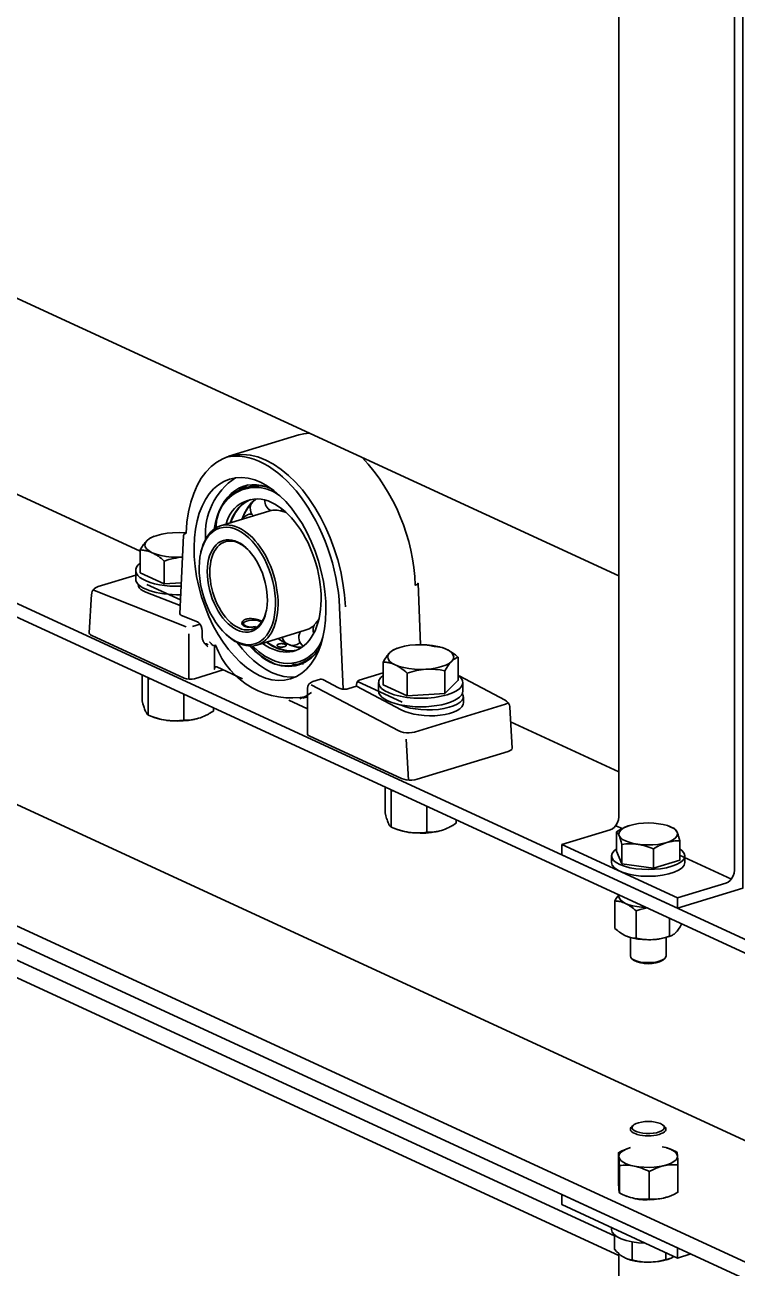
# Model space of a CAD drawing. Header units: millimetres. Extents: x -8400 to 8400, y -5940 to 5940.
# Drawn here: x 4802 to 4965.5, y 2255.6 to 2541 of the extents above; entities that cross this region are included whole.
import ezdxf

# ---------------------------------------------------------------- set-up
doc = ezdxf.new("R2010")
doc.units = ezdxf.units.MM
doc.layers.add('粗实线层', color=7, linetype='Continuous', lineweight=35)

msp = doc.modelspace()

# ---------------------------------------------------------------- linework, layer by layer
at = {"layer": '粗实线层', "linetype": 'Continuous', "lineweight": 35}
for points in [[(5429.862, 2115.853), (5429.862, 2117.75), (3411.605, 3048.757), (3411.605, 3046.86), (3411.713, 3046.127), (3412.025, 3045.541), (3412.506, 3045.166), (5429.848, 2114.581)], [(3415.693, 2976.684), (3413.26, 2975.485), (3412.732, 2975.131), (3412.27, 2974.628), (3411.911, 2974.017), (3411.683, 2973.345), (3411.605, 2972.668), (3411.605, 2970.77), (5429.862, 2039.763), (5429.862, 2041.661)], [(3412.133, 2974.427), (5430.389, 2043.419)], [(4938.35, 2726.862), (4938.35, 2359.169), (4938.283, 2358.544), (4938.088, 2357.919), (4937.777, 2357.34), (4937.371, 2356.844), (4936.899, 2356.466), (4936.392, 2356.232), (4925.298, 2352.842), (4951.854, 2340.592)], [(4964.906, 2722.164), (4964.906, 2346.919), (4964.839, 2346.293), (4964.644, 2345.669), (4964.333, 2345.09), (4963.927, 2344.594), (4963.455, 2344.216), (4962.948, 2343.981), (4951.854, 2340.592), (4951.854, 2338.252), (4966.864, 2342.838), (4966.864, 2721.26)], [(4478.241, 2626.727), (4938.353, 2414.48)], [(4451.743, 2522.69), (5424.763, 2073.843)], [(4467.611, 2475.656), (4472.831, 2477.251), (4937.333, 2262.98)], [(4938.353, 2258.506), (4467.611, 2475.656), (4467.611, 2436.657)], [(4828.476, 2420.187), (4740.903, 2460.584)], [(4864.866, 2446.858), (4848.812, 2441.953)], [(4867.248, 2447.281), (4866.039, 2447.14), (4864.866, 2446.858)], [(4853.149, 2435.379), (4851.147, 2434.262)], [(4849.101, 2426.644), (4849.688, 2428.036), (4850.397, 2429.266), (4851.219, 2430.318), (4852.144, 2431.18), (4853.161, 2431.842)], [(4849.201, 2426.674), (4849.739, 2427.938), (4850.379, 2429.066), (4851.114, 2430.048), (4851.936, 2430.873), (4852.837, 2431.532), (4853.808, 2432.02)], [(4855.196, 2432.164), (4854.167, 2431.313), (4853.252, 2430.236), (4852.467, 2428.951), (4851.822, 2427.475)], [(4858.019, 2429.369), (4846.914, 2425.976)], [(4854.039, 2431.349), (4853.161, 2430.186), (4852.419, 2428.882), (4851.879, 2427.633)], [(4861.982, 2429.043), (4860.954, 2429.395), (4859.942, 2429.568), (4858.959, 2429.559), (4858.018, 2429.369)], [(4831.714, 2423.602), (4831.217, 2423.412), (4830.821, 2423.226), (4830.626, 2423.106), (4830.43, 2422.966), (4830.233, 2422.804), (4830.034, 2422.62), (4829.985, 2422.57), (4829.935, 2422.519), (4829.91, 2422.493), (4829.886, 2422.467), (4829.861, 2422.44), (4829.836, 2422.413), (4829.737, 2422.302), (4829.638, 2422.186), (4829.442, 2421.94), (4829.247, 2421.675), (4828.86, 2421.095), (4828.477, 2420.459)], [(4838.314, 2418.8), (4836.997, 2418.765), (4835.684, 2418.815), (4834.414, 2418.951), (4833.226, 2419.167), (4832.156, 2419.457), (4831.238, 2419.813), (4830.496, 2420.223), (4829.957, 2420.675), (4829.634, 2421.156), (4829.539, 2421.65), (4829.674, 2422.143), (4830.034, 2422.62), (4830.61, 2423.066), (4831.383, 2423.467), (4832.331, 2423.812), (4833.423, 2424.091), (4834.627, 2424.293), (4835.908, 2424.414), (4837.465, 2424.447), (4839.008, 2424.36)], [(4839.006, 2424.307), (4838.555, 2424.085), (4838.385, 2423.794), (4837.601, 2405.767), (4837.695, 2405.571), (4837.981, 2405.402), (4841.601, 2403.971), (4841.94, 2403.757), (4842.249, 2403.4), (4842.496, 2402.94), (4842.655, 2402.422), (4842.71, 2401.901), (4842.71, 2400.516), (4842.713, 2400.415), (4842.718, 2400.317), (4842.728, 2400.221), (4842.742, 2400.126), (4842.758, 2400.034), (4842.778, 2399.943), (4842.79, 2399.898), (4842.802, 2399.854), (4842.815, 2399.81), (4842.829, 2399.766), (4842.891, 2399.598), (4842.963, 2399.44), (4843.043, 2399.29), (4843.132, 2399.148), (4843.18, 2399.08), (4843.229, 2399.014), (4843.279, 2398.949), (4843.331, 2398.885), (4843.438, 2398.763), (4843.549, 2398.647), (4843.663, 2398.535), (4843.779, 2398.426), (4843.838, 2398.372), (4843.897, 2398.319), (4843.927, 2398.292), (4843.957, 2398.266), (4843.971, 2398.252), (4843.986, 2398.239), (4844.001, 2398.226), (4844.016, 2398.213)], [(4833.997, 2412.691), (4828.477, 2415.237), (4828.477, 2420.459), (4828.816, 2420.44), (4829.158, 2420.405), (4829.243, 2420.394), (4829.33, 2420.382), (4829.415, 2420.369), (4829.502, 2420.355), (4829.674, 2420.323), (4829.847, 2420.286), (4830.193, 2420.199), (4830.54, 2420.092), (4830.888, 2419.963), (4831.238, 2419.813), (4831.588, 2419.64), (4831.939, 2419.446), (4831.983, 2419.42), (4832.027, 2419.393), (4832.071, 2419.367), (4832.115, 2419.34), (4832.203, 2419.286), (4832.291, 2419.23), (4832.465, 2419.115), (4832.638, 2418.996), (4832.982, 2418.747), (4833.323, 2418.482), (4833.661, 2418.204), (4833.997, 2417.913)], [(4853.211, 2420.559), (4852.167, 2421.422), (4851.094, 2422.045)], [(4837.912, 2412.927), (4833.997, 2412.691), (4833.997, 2417.913), (4835.061, 2418.237), (4836.133, 2418.5), (4836.673, 2418.605), (4837.217, 2418.691), (4838.167, 2418.791)], [(4842.426, 2420.006), (4842.354, 2419.68)], [(4827.434, 2414.687), (4818.814, 2412.053), (4818.481, 2411.932), (4818.177, 2411.76), (4817.881, 2411.52), (4817.628, 2411.225), (4817.465, 2410.946), (4817.367, 2410.643), (4817.351, 2410.502), (4817.35, 2410.359)], [(4827.434, 2415.758), (4827.434, 2413.809)], [(4827.972, 2412.615), (4827.972, 2412.501)], [(4837.684, 2407.68), (4829.779, 2410.804), (4829.145, 2411.096), (4828.638, 2411.417), (4828.27, 2411.763), (4828.046, 2412.127), (4827.972, 2412.501)], [(4837.74, 2408.977), (4830.014, 2412.541)], [(4847.551, 2392.931), (4840.948, 2390.913), (4840.368, 2390.798), (4839.714, 2390.775), (4839.087, 2390.847), (4838.581, 2391.005), (4817.342, 2400.802), (4817.023, 2400.991), (4816.829, 2401.202), (4816.773, 2401.425), (4817.318, 2410.321)], [(4817.686, 2411.303), (4817.983, 2411.156), (4839.033, 2402.837)], [(4875.051, 2388.514), (4874.267, 2407.268)], [(4840.492, 2402.855), (4842.254, 2403.393)], [(4856.37, 2404.117), (4856.316, 2404.143), (4856.235, 2404.179), (4856.15, 2404.215), (4856.061, 2404.25), (4855.966, 2404.286), (4855.918, 2404.303), (4855.868, 2404.321), (4855.818, 2404.338), (4855.767, 2404.355), (4855.663, 2404.388), (4855.555, 2404.42), (4855.445, 2404.451), (4855.332, 2404.482), (4855.303, 2404.489), (4855.275, 2404.496), (4855.245, 2404.503), (4855.217, 2404.511), (4855.157, 2404.525), (4855.099, 2404.538), (4854.98, 2404.564), (4854.86, 2404.587), (4854.739, 2404.609), (4854.617, 2404.629), (4854.555, 2404.638), (4854.494, 2404.646), (4854.431, 2404.654), (4854.369, 2404.662), (4854.245, 2404.674), (4854.122, 2404.684), (4854, 2404.692), (4853.879, 2404.696), (4853.758, 2404.697), (4853.638, 2404.696), (4853.579, 2404.694), (4853.519, 2404.691), (4853.461, 2404.687), (4853.403, 2404.683), (4853.29, 2404.672), (4853.179, 2404.657), (4853.071, 2404.639), (4852.966, 2404.618), (4852.915, 2404.606), (4852.864, 2404.593), (4852.839, 2404.587), (4852.814, 2404.58), (4852.789, 2404.572), (4852.765, 2404.565), (4852.67, 2404.534), (4852.58, 2404.5), (4852.494, 2404.463), (4852.413, 2404.423), (4852.336, 2404.381), (4852.264, 2404.335), (4852.197, 2404.287), (4852.135, 2404.237), (4852.079, 2404.186), (4852.029, 2404.132), (4851.984, 2404.077), (4851.944, 2404.02), (4851.936, 2404.006), (4851.927, 2403.991), (4851.919, 2403.977), (4851.911, 2403.962), (4851.897, 2403.932), (4851.883, 2403.903), (4851.862, 2403.844), (4851.846, 2403.784), (4851.836, 2403.724), (4851.833, 2403.664), (4851.833, 2403.634), (4851.835, 2403.604), (4851.839, 2403.574), (4851.844, 2403.544), (4851.858, 2403.486), (4851.879, 2403.428), (4851.905, 2403.372), (4851.937, 2403.317), (4851.975, 2403.263), (4852.019, 2403.212), (4852.043, 2403.186), (4852.069, 2403.161), (4852.096, 2403.137), (4852.125, 2403.113), (4852.185, 2403.068), (4852.251, 2403.025), (4852.322, 2402.985), (4852.399, 2402.947), (4852.48, 2402.912), (4852.566, 2402.88), (4852.655, 2402.851), (4852.749, 2402.825), (4852.846, 2402.803), (4852.947, 2402.783), (4852.973, 2402.778), (4852.999, 2402.774), (4853.026, 2402.77), (4853.053, 2402.766), (4853.106, 2402.759), (4853.161, 2402.752), (4853.271, 2402.741), (4853.383, 2402.734), (4853.498, 2402.729), (4853.615, 2402.726), (4853.675, 2402.726), (4853.734, 2402.727), (4853.795, 2402.728), (4853.856, 2402.73), (4853.978, 2402.736), (4854.1, 2402.744), (4854.222, 2402.754), (4854.345, 2402.766), (4854.468, 2402.781), (4854.592, 2402.797), (4854.623, 2402.802), (4854.654, 2402.806), (4854.685, 2402.811), (4854.716, 2402.816), (4854.777, 2402.825), (4854.838, 2402.835), (4855.027, 2402.869)], [(4852.357, 2403.878), (4852.049, 2403.617), (4851.888, 2403.429), (4851.833, 2403.233)], [(4856.336, 2403.895), (4856.208, 2403.983), (4856.054, 2404.064)], [(4866.378, 2402.009), (4867.264, 2402.378), (4868.083, 2402.92), (4868.826, 2403.628), (4869.482, 2404.495)], [(4839.643, 2390.778), (4839.643, 2401.228)], [(4847.973, 2401.29), (4848.215, 2401.059)], [(4855.274, 2398.617), (4866.378, 2402.01)], [(4860.182, 2400.116), (4861.542, 2399.253), (4862.912, 2398.626), (4864.271, 2398.244), (4865.6, 2398.114)], [(4843.289, 2398.936), (4843.673, 2398.923), (4844.071, 2398.684)], [(4845.517, 2398.567), (4845.517, 2393.089), (4845.588, 2393.446), (4845.782, 2393.642), (4846.048, 2393.624), (4851.992, 2390.882)], [(4864.268, 2391.366), (4862.897, 2391.295), (4861.486, 2391.439), (4860.049, 2391.796), (4858.599, 2392.363), (4857.225, 2393.089), (4855.863, 2393.992), (4854.522, 2395.065), (4853.216, 2396.299), (4851.954, 2397.684), (4850.747, 2399.209)], [(4863.732, 2397.244), (4862.52, 2397.225), (4861.271, 2397.422), (4860.001, 2397.835), (4858.725, 2398.459), (4857.461, 2399.285)], [(4864.368, 2397.458), (4863.291, 2397.32), (4862.175, 2397.363), (4861.032, 2397.587), (4859.874, 2397.99), (4858.713, 2398.568), (4857.562, 2399.315)], [(4860.315, 2399.957), (4861.294, 2399.381), (4863.132, 2398.512), (4865.001, 2397.965)], [(4887.482, 2397.877), (4886.985, 2397.687), (4886.588, 2397.501), (4886.394, 2397.381), (4886.198, 2397.241), (4886, 2397.079), (4885.802, 2396.894), (4885.752, 2396.845), (4885.703, 2396.794), (4885.678, 2396.768), (4885.653, 2396.742), (4885.628, 2396.715), (4885.603, 2396.688), (4885.504, 2396.577), (4885.406, 2396.461), (4885.21, 2396.214), (4885.014, 2395.95), (4884.628, 2395.371), (4884.245, 2394.734)], [(4891.675, 2398.689), (4892.225, 2398.711), (4892.772, 2398.712), (4893.316, 2398.692), (4893.856, 2398.652), (4894.928, 2398.518), (4895.992, 2398.323), (4896.33, 2398.303), (4896.672, 2398.269), (4896.758, 2398.258), (4896.844, 2398.246), (4896.93, 2398.233), (4897.016, 2398.218), (4897.189, 2398.187), (4897.361, 2398.15), (4897.707, 2398.063), (4898.055, 2397.956), (4898.403, 2397.827), (4898.752, 2397.677), (4899.102, 2397.504), (4899.454, 2397.309), (4899.498, 2397.283), (4899.542, 2397.257), (4899.586, 2397.231), (4899.63, 2397.204), (4899.718, 2397.149), (4899.805, 2397.094), (4899.979, 2396.979), (4900.152, 2396.86), (4900.496, 2396.611), (4900.837, 2396.346), (4901.176, 2396.067), (4901.512, 2395.777)], [(4898.299, 2397.868), (4898.275, 2397.877)], [(4889.765, 2386.966), (4884.245, 2389.512), (4884.245, 2394.734), (4884.584, 2394.714), (4884.925, 2394.68), (4885.011, 2394.669), (4885.097, 2394.657), (4885.183, 2394.644), (4885.269, 2394.629), (4885.442, 2394.598), (4885.614, 2394.561), (4885.96, 2394.474), (4886.307, 2394.367), (4886.656, 2394.238), (4887.005, 2394.088), (4887.355, 2393.915), (4887.707, 2393.72), (4887.751, 2393.694), (4887.795, 2393.668), (4887.839, 2393.642), (4887.883, 2393.615), (4887.971, 2393.56), (4888.058, 2393.505), (4888.232, 2393.39), (4888.406, 2393.271), (4888.749, 2393.022), (4889.091, 2392.757), (4889.429, 2392.478), (4889.765, 2392.188)], [(4898.398, 2392.709), (4898.782, 2393.347), (4899.168, 2393.926), (4899.363, 2394.191), (4899.559, 2394.437), (4899.757, 2394.663), (4899.955, 2394.87), (4900.004, 2394.918), (4900.054, 2394.965), (4900.079, 2394.988), (4900.104, 2395.01), (4900.128, 2395.033), (4900.153, 2395.054), (4900.252, 2395.139), (4900.351, 2395.217), (4900.547, 2395.357), (4900.742, 2395.476), (4901.129, 2395.659), (4901.512, 2395.777), (4901.512, 2390.555), (4898.398, 2387.487)], [(4828.939, 2391.775), (4828.939, 2385.813), (4829.111, 2385.154), (4829.283, 2384.553), (4829.37, 2384.278), (4829.458, 2384.021), (4829.546, 2383.783), (4829.634, 2383.566), (4829.656, 2383.515), (4829.679, 2383.465), (4829.69, 2383.441), (4829.7, 2383.417), (4829.711, 2383.394), (4829.723, 2383.37), (4829.767, 2383.281), (4829.811, 2383.197), (4829.898, 2383.046), (4829.985, 2382.915), (4830.158, 2382.711), (4830.329, 2382.572)], [(4863.449, 2394.144), (4865.985, 2394.345)], [(4878.146, 2389.168), (4878.13, 2389.566), (4878.201, 2389.99), (4878.427, 2390.354), (4878.749, 2390.56), (4884.245, 2392.239)], [(4830.329, 2390.833), (4830.24, 2391.182)], [(4830.857, 2390.901), (4830.329, 2390.833), (4830.329, 2382.572), (4831.335, 2382.168), (4832.351, 2381.825), (4832.862, 2381.679), (4833.376, 2381.553), (4833.894, 2381.446), (4834.414, 2381.361), (4835.684, 2381.225), (4836.997, 2381.175), (4838.314, 2381.211), (4839.594, 2381.332), (4840.798, 2381.534), (4841.891, 2381.812)], [(4867.751, 2389.527), (4887.873, 2378.915), (4888.354, 2378.718), (4888.935, 2378.575), (4889.575, 2378.495), (4890.232, 2378.484), (4890.862, 2378.543), (4891.421, 2378.668), (4912.305, 2385.048), (4912.676, 2385.189), (4912.962, 2385.361)], [(4878.339, 2390.249), (4888.601, 2385.515)], [(4883.202, 2390.033), (4883.202, 2388.083)], [(4913.302, 2384.302), (4913.312, 2384.395), (4913.313, 2384.487), (4913.255, 2384.803), (4913.124, 2385.101), (4912.976, 2385.342), (4912.799, 2385.557), (4912.597, 2385.741), (4912.374, 2385.898), (4912.307, 2385.937), (4912.238, 2385.975), (4901.677, 2391.544)], [(4902.554, 2388.083), (4902.554, 2390.033)], [(4838.5, 2387.365), (4838.5, 2381.403), (4837.496, 2381.288), (4836.48, 2381.234), (4835.969, 2381.235), (4835.453, 2381.256), (4835.195, 2381.274), (4834.935, 2381.297), (4834.87, 2381.304), (4834.805, 2381.311), (4834.74, 2381.319), (4834.675, 2381.326), (4834.544, 2381.343), (4834.414, 2381.361), (4832.97, 2381.637), (4831.714, 2382.023), (4831.175, 2382.229)], [(4866.884, 2384.012), (4862.596, 2385.99)], [(4865.117, 2386.252), (4866.501, 2386.905), (4867.802, 2387.775)], [(4865.776, 2386.428), (4866.884, 2386.767)], [(4902.67, 2385.476), (4902.67, 2386.753)], [(4845.282, 2384.237), (4845.282, 2383.475), (4844.866, 2383.212), (4844.446, 2382.96), (4844.341, 2382.899), (4844.235, 2382.84), (4844.129, 2382.781), (4844.023, 2382.723), (4843.811, 2382.61), (4843.599, 2382.503), (4843.174, 2382.3), (4842.748, 2382.117), (4842.32, 2381.954), (4841.891, 2381.812), (4841.46, 2381.692), (4841.028, 2381.592), (4840.974, 2381.581), (4840.92, 2381.571), (4840.866, 2381.561), (4840.812, 2381.551), (4840.704, 2381.532), (4840.597, 2381.514), (4840.383, 2381.483), (4840.17, 2381.457), (4839.747, 2381.419), (4839.328, 2381.398), (4838.912, 2381.394), (4838.5, 2381.403)], [(4842.507, 2382.023), (4842.54, 2382.036)], [(4938.345, 2369.506), (4913.495, 2380.969)], [(4890.077, 2367.637), (4889.531, 2377.037)], [(4884.707, 2366.05), (4884.707, 2360.088), (4884.878, 2359.429), (4885.051, 2358.828), (4885.138, 2358.553), (4885.225, 2358.296), (4885.313, 2358.058), (4885.402, 2357.841), (4885.424, 2357.79), (4885.446, 2357.74), (4885.457, 2357.716), (4885.468, 2357.692), (4885.479, 2357.668), (4885.49, 2357.645), (4885.534, 2357.556), (4885.578, 2357.472), (4885.666, 2357.321), (4885.753, 2357.19), (4885.925, 2356.986), (4886.096, 2356.847)], [(4886.096, 2365.108), (4886.008, 2365.456)], [(4886.624, 2365.176), (4886.096, 2365.108), (4886.096, 2356.847), (4887.103, 2356.443), (4888.118, 2356.1), (4888.63, 2355.954), (4889.144, 2355.828), (4889.661, 2355.721), (4890.181, 2355.636), (4891.452, 2355.5), (4892.765, 2355.45), (4894.081, 2355.486), (4895.361, 2355.607), (4896.566, 2355.809), (4897.658, 2356.087)], [(4894.267, 2361.64), (4894.267, 2355.678), (4893.263, 2355.562), (4892.248, 2355.509), (4891.737, 2355.51), (4891.221, 2355.531), (4890.962, 2355.549), (4890.703, 2355.572), (4890.638, 2355.579), (4890.573, 2355.586), (4890.508, 2355.594), (4890.442, 2355.601), (4890.312, 2355.618), (4890.181, 2355.636), (4888.737, 2355.912), (4887.482, 2356.298), (4886.943, 2356.503)], [(4901.05, 2358.512), (4901.05, 2357.75), (4900.634, 2357.487), (4900.214, 2357.235), (4900.108, 2357.174), (4900.003, 2357.114), (4899.897, 2357.056), (4899.791, 2356.998), (4899.579, 2356.885), (4899.367, 2356.777), (4898.942, 2356.575), (4898.516, 2356.392), (4898.088, 2356.229), (4897.658, 2356.087), (4897.228, 2355.967), (4896.796, 2355.867), (4896.742, 2355.856), (4896.687, 2355.846), (4896.633, 2355.835), (4896.579, 2355.825), (4896.472, 2355.807), (4896.364, 2355.789), (4896.151, 2355.758), (4895.938, 2355.732), (4895.515, 2355.694), (4895.095, 2355.673), (4894.68, 2355.669), (4894.267, 2355.678)], [(4898.275, 2356.298), (4898.308, 2356.31)], [(4939.096, 2356.486), (4937.644, 2357.155)], [(4940.853, 2357.222), (4940.472, 2357.096), (4940.091, 2356.951), (4939.712, 2356.788), (4939.334, 2356.608), (4939.146, 2356.512), (4938.957, 2356.412), (4938.863, 2356.361), (4938.769, 2356.309), (4938.675, 2356.256), (4938.581, 2356.202), (4938.208, 2355.978), (4937.838, 2355.743)], [(4939.073, 2348.429), (4937.838, 2351.31), (4937.838, 2355.743), (4937.99, 2355.62), (4938.144, 2355.438), (4938.221, 2355.322), (4938.299, 2355.188), (4938.377, 2355.034), (4938.456, 2354.86), (4938.476, 2354.814), (4938.495, 2354.766), (4938.515, 2354.717), (4938.535, 2354.667), (4938.574, 2354.563), (4938.613, 2354.455), (4938.691, 2354.226), (4938.768, 2353.981), (4938.922, 2353.447), (4939.073, 2352.862)], [(4940.305, 2357.035), (4940.276, 2357.024)], [(4950.381, 2356.851), (4949.899, 2357.035)], [(4925.298, 2352.842), (4925.298, 2350.502), (4951.854, 2338.252)], [(4946.337, 2351.824), (4946.706, 2352.058), (4947.079, 2352.281), (4947.173, 2352.336), (4947.267, 2352.389), (4947.361, 2352.441), (4947.455, 2352.492), (4947.643, 2352.592), (4947.832, 2352.689), (4948.21, 2352.868), (4948.589, 2353.031), (4948.969, 2353.175), (4949.351, 2353.302), (4949.733, 2353.409), (4950.118, 2353.497), (4950.166, 2353.507), (4950.214, 2353.516), (4950.262, 2353.526), (4950.31, 2353.534), (4950.406, 2353.551), (4950.501, 2353.567), (4950.691, 2353.594), (4950.88, 2353.618), (4951.256, 2353.651), (4951.629, 2353.67), (4951.998, 2353.674), (4952.365, 2353.665), (4952.365, 2349.231), (4946.337, 2347.389)], [(4936.687, 2350.271), (4936.687, 2348.711)], [(4964.2, 2344.905), (4952.26, 2350.413)], [(4953.516, 2348.711), (4953.516, 2350.271)], [(4937.428, 2339.891), (4937.769, 2340.458), (4938.113, 2340.973), (4938.36, 2341.304)], [(4944.669, 2338.39), (4943.574, 2338.451), (4942.52, 2338.578), (4941.536, 2338.769), (4940.648, 2339.017), (4939.881, 2339.317), (4939.255, 2339.66), (4938.787, 2340.036), (4938.49, 2340.437), (4938.372, 2340.85), (4938.437, 2341.265)], [(4942.334, 2331.334), (4942.035, 2331.351), (4941.735, 2331.381), (4941.432, 2331.425), (4941.126, 2331.485), (4940.972, 2331.522), (4940.817, 2331.563), (4940.739, 2331.585), (4940.661, 2331.608), (4940.622, 2331.62), (4940.583, 2331.633), (4940.544, 2331.646), (4940.505, 2331.659), (4940.193, 2331.774), (4939.881, 2331.908), (4939.57, 2332.061), (4939.261, 2332.232), (4938.953, 2332.421), (4938.645, 2332.627), (4938.491, 2332.737), (4938.338, 2332.85), (4938.261, 2332.908), (4938.185, 2332.967), (4938.108, 2333.026), (4938.032, 2333.087), (4937.728, 2333.337), (4937.428, 2333.597), (4937.428, 2339.891), (4937.728, 2339.874), (4938.032, 2339.844), (4938.108, 2339.833), (4938.185, 2339.823), (4938.261, 2339.811), (4938.338, 2339.799), (4938.491, 2339.77), (4938.645, 2339.738), (4938.953, 2339.66), (4939.261, 2339.565), (4939.57, 2339.45), (4939.881, 2339.317), (4940.193, 2339.163), (4940.505, 2338.99), (4940.544, 2338.967), (4940.583, 2338.944), (4940.622, 2338.92), (4940.661, 2338.897), (4940.739, 2338.848), (4940.817, 2338.799), (4940.972, 2338.697), (4941.126, 2338.591), (4941.432, 2338.369), (4941.735, 2338.134), (4942.035, 2337.886), (4942.334, 2337.628)], [(4944.926, 2338.279), (4944.231, 2338.149), (4943.277, 2337.916), (4942.334, 2337.628), (4942.334, 2331.334), (4943.279, 2331.16), (4944.233, 2331.041), (4944.713, 2331.006), (4945.196, 2330.988), (4945.682, 2330.988), (4946.171, 2331.008), (4945.001, 2330.976), (4943.834, 2331.021), (4942.705, 2331.142), (4941.649, 2331.334), (4940.698, 2331.592), (4939.881, 2331.908)], [(4950.008, 2335.927), (4950.008, 2331.797), (4949.065, 2331.51), (4948.112, 2331.276), (4947.631, 2331.182), (4947.148, 2331.106), (4946.904, 2331.074), (4946.661, 2331.048), (4946.538, 2331.036), (4946.416, 2331.025), (4946.293, 2331.016), (4946.171, 2331.008), (4947.54, 2331.148), (4948.802, 2331.392), (4949.899, 2331.73), (4950.343, 2331.9)], [(4952.776, 2334.651), (4952.776, 2334.524), (4952.435, 2333.958), (4952.092, 2333.443), (4951.918, 2333.208), (4951.744, 2332.989), (4951.656, 2332.886), (4951.568, 2332.787), (4951.524, 2332.739), (4951.48, 2332.693), (4951.436, 2332.647), (4951.392, 2332.603), (4951.215, 2332.439), (4951.04, 2332.295), (4950.866, 2332.171), (4950.693, 2332.065), (4950.349, 2331.902), (4950.008, 2331.797)], [(4940.283, 2331.739), (4940.305, 2331.73)], [(4941.008, 2331.497), (4941.008, 2327.254), (4941.097, 2326.934), (4941.361, 2326.629), (4941.789, 2326.35), (4942.362, 2326.111), (4943.055, 2325.923), (4943.836, 2325.792), (4944.674, 2325.725), (4945.53, 2325.725), (4946.367, 2325.792), (4947.149, 2325.923), (4947.841, 2326.111), (4948.414, 2326.35), (4948.842, 2326.629), (4949.107, 2326.934), (4949.196, 2327.254)], [(4949.196, 2327.254), (4949.196, 2331.497)], [(4941.733, 2288.441), (4941.358, 2288.124)], [(4948.845, 2288.124), (4948.471, 2288.441)], [(4941.008, 2283.257), (4940.076, 2282.933), (4939.323, 2282.548), (4938.777, 2282.117), (4938.457, 2281.655), (4938.373, 2281.178), (4938.51, 2280.741), (4938.846, 2280.319), (4939.372, 2279.925), (4940.073, 2279.572), (4940.926, 2279.269), (4941.907, 2279.027), (4942.984, 2278.853), (4944.126, 2278.751), (4945.297, 2278.726), (4946.462, 2278.777), (4947.587, 2278.903), (4948.635, 2279.101), (4949.576, 2279.364), (4950.382, 2279.684), (4951.027, 2280.052), (4951.491, 2280.456), (4951.762, 2280.885), (4951.83, 2281.325), (4951.69, 2281.77), (4951.342, 2282.199), (4950.799, 2282.598), (4950.076, 2282.954), (4949.196, 2283.257)], [(4948.297, 2283.476), (4948.731, 2283.378), (4949.167, 2283.261), (4949.222, 2283.245), (4949.276, 2283.229), (4949.331, 2283.212), (4949.385, 2283.195), (4949.494, 2283.161), (4949.602, 2283.125), (4949.818, 2283.051), (4950.033, 2282.973), (4950.459, 2282.806), (4950.882, 2282.625), (4951.301, 2282.431), (4951.717, 2282.226), (4951.745, 2282.098), (4951.773, 2281.912), (4951.788, 2281.793), (4951.801, 2281.657), (4951.816, 2281.501), (4951.83, 2281.325), (4951.834, 2281.278), (4951.838, 2281.23), (4951.841, 2281.18), (4951.845, 2281.129), (4951.852, 2281.024), (4951.859, 2280.915), (4951.873, 2280.684), (4951.887, 2280.437), (4951.916, 2279.899), (4951.943, 2279.309)], [(4950.121, 2282.94), (4949.899, 2283.025)], [(4945.328, 2271.483), (4944.911, 2271.447), (4944.492, 2271.423), (4944.069, 2271.413), (4943.643, 2271.418), (4943.428, 2271.427), (4943.212, 2271.441), (4943.103, 2271.449), (4942.995, 2271.458), (4942.94, 2271.464), (4942.886, 2271.469), (4942.831, 2271.475), (4942.777, 2271.481), (4942.341, 2271.54), (4941.907, 2271.619), (4941.474, 2271.716), (4941.043, 2271.832), (4940.612, 2271.966), (4940.183, 2272.117), (4939.969, 2272.199), (4939.755, 2272.284), (4939.649, 2272.328), (4939.542, 2272.373), (4939.435, 2272.42), (4939.329, 2272.467), (4938.905, 2272.662), (4938.486, 2272.868), (4938.486, 2279.163), (4938.905, 2279.199), (4939.329, 2279.223), (4939.435, 2279.227), (4939.542, 2279.23), (4939.649, 2279.232), (4939.755, 2279.233), (4939.969, 2279.232), (4940.183, 2279.227), (4940.612, 2279.205), (4941.043, 2279.164), (4941.474, 2279.105), (4941.907, 2279.027), (4942.341, 2278.93), (4942.777, 2278.812), (4942.831, 2278.797), (4942.886, 2278.78), (4942.94, 2278.764), (4942.995, 2278.747), (4943.103, 2278.712), (4943.212, 2278.677), (4943.428, 2278.603), (4943.643, 2278.524), (4944.069, 2278.357), (4944.492, 2278.176), (4944.911, 2277.983), (4945.328, 2277.778)], [(4951.854, 2257.925), (4951.854, 2260.265), (4925.298, 2272.515), (4925.298, 2270.175), (4951.854, 2257.925), (4954.905, 2258.857)], [(4940.083, 2272.155), (4940.305, 2272.07)], [(4944.847, 2271.317), (4943.897, 2271.282), (4943, 2271.342), (4942.193, 2271.496), (4941.512, 2271.736)], [(4941.907, 2271.619), (4942.984, 2271.444), (4944.126, 2271.342), (4945.297, 2271.317), (4946.462, 2271.368), (4947.587, 2271.494), (4948.635, 2271.692), (4949.297, 2271.867), (4949.899, 2272.07), (4950.042, 2272.125)], [(4936.687, 2264.921), (4936.687, 2264.484)], [(4937.333, 2263.271), (4937.333, 2259.966), (4937.834, 2259.43), (4938.34, 2258.945), (4938.596, 2258.725), (4938.853, 2258.521), (4938.983, 2258.426), (4939.112, 2258.335), (4939.177, 2258.291), (4939.242, 2258.248), (4939.307, 2258.207), (4939.372, 2258.167), (4939.632, 2258.018), (4939.89, 2257.89), (4940.148, 2257.78), (4940.403, 2257.689), (4940.91, 2257.557), (4941.412, 2257.482), (4941.412, 2261.645)], [(4938.35, 2258.937), (4938.35, 1891.245), (4938.283, 1890.619), (4938.088, 1889.995), (4937.777, 1889.415), (4937.371, 1888.92), (4936.899, 1888.542), (4936.392, 1888.307), (4925.298, 1884.917), (4951.854, 1872.667)], [(4940.18, 2257.768), (4940.305, 2257.72), (4941.143, 2257.449), (4942.087, 2257.234), (4943.114, 2257.079), (4944.193, 2256.989), (4945.297, 2256.967), (4945.792, 2256.982), (4946.284, 2257.017), (4946.773, 2257.069), (4947.259, 2257.139), (4948.225, 2257.325), (4949.182, 2257.567), (4949.182, 2259.158)], [(4949.899, 2257.72), (4950.097, 2257.796)]]:
    msp.add_lwpolyline(points, dxfattribs=at)
for points in [[(4892.846, 2398.709), (4892.257, 2412.802), (4892.099, 2412.554), (4891.636, 2412.34, 0.1802606), (4879.448, 2441.653)], [(4854.222, 2398.417), (4855.649, 2397.149), (4857.115, 2396.104), (4858.599, 2395.296, 0.4970756), (4870.577, 2401.135)], [(4844.365, 2399.317), (4844.379, 2399.312), (4844.435, 2399.279), (4844.525, 2399.211), (4844.641, 2399.103), (4844.768, 2398.958), (4844.871, 2398.818), (4844.981, 2398.65), (4845.25, 2398.541), (4845.747, 2398.625, 0.3684406), (4866.884, 2386.84)], [(4869.724, 2398.117, -0.4183461), (4858.599, 2394.703), (4857.323, 2395.38), (4856.059, 2396.228), (4854.816, 2397.239), (4853.608, 2398.404)], [(4862.979, 2398.601, 0.126129), (4864.231, 2398.658, 0.1105193), (4865.19, 2399.203)], [(4913.324, 2384.368), (4913.869, 2374.973), (4913.771, 2374.689), (4913.451, 2374.43), (4912.941, 2374.218), (4892.058, 2367.837), (4891.496, 2367.708), (4890.864, 2367.637), (4890.205, 2367.631), (4889.562, 2367.688), (4888.981, 2367.806), (4888.5, 2367.977), (4867.262, 2377.774), (4866.981, 2377.962), (4866.884, 2378.173), (4866.884, 2388.623, -0.3298032), (4868.075, 2390.232), (4869.837, 2390.771), (4870.099, 2390.79), (4870.377, 2390.697), (4873.996, 2388.789), (4874.389, 2388.634), (4874.872, 2388.534), (4875.397, 2388.498), (4875.912, 2388.529), (4876.368, 2388.625), (4878.146, 2389.168), (4888.365, 2383.779)], [(4952.365, 2353.665), (4952.213, 2354.251), (4952.06, 2354.785), (4951.982, 2355.03), (4951.904, 2355.259), (4951.827, 2355.47), (4951.748, 2355.663, 0.1133671), (4951.13, 2356.546), (4950.379, 2356.851)], [(4941.358, 2326.631), (4941.733, 2326.314, 0.2480458), (4948.471, 2326.314), (4948.845, 2326.631)], [(4940.305, 2283.025), (4940.162, 2282.97), (4939.898, 2282.866), (4939.075, 2282.499), (4938.26, 2282.079), (4938.26, 2275.785), (4938.288, 2275.195), (4938.317, 2274.656), (4938.33, 2274.409), (4938.344, 2274.178), (4938.359, 2273.965), (4938.373, 2273.769, 0.0264184), (4938.486, 2272.868)], [(4938.486, 2279.163), (4938.458, 2279.753), (4938.43, 2280.291), (4938.416, 2280.539), (4938.402, 2280.769), (4938.388, 2280.983), (4938.373, 2281.178, 0.0266903), (4938.26, 2282.079)], [(4941.412, 2257.482, 0.0703815), (4945.297, 2256.967), (4946.462, 2257.018), (4947.587, 2257.145), (4948.635, 2257.342), (4949.576, 2257.605), (4950.382, 2257.926), (4951.027, 2258.294), (4950.792, 2258.14), (4950.557, 2258.006), (4950.528, 2257.99), (4950.498, 2257.975), (4950.469, 2257.96), (4950.44, 2257.945), (4950.381, 2257.917), (4950.323, 2257.89), (4950.206, 2257.839), (4950.091, 2257.793), (4949.86, 2257.714), (4949.633, 2257.651), (4949.406, 2257.602), (4949.182, 2257.567)]]:
    msp.add_lwpolyline(points, format="xyb", dxfattribs=at)
for points in [[(4860.133, 2398.291), (4860.202, 2398.262), (4860.278, 2398.237), (4860.318, 2398.226), (4860.36, 2398.215), (4860.382, 2398.21), (4860.404, 2398.205), (4860.426, 2398.201), (4860.449, 2398.197), (4860.542, 2398.182), (4860.639, 2398.171), (4860.663, 2398.169), (4860.688, 2398.168), (4860.714, 2398.166), (4860.739, 2398.165), (4860.79, 2398.163), (4860.841, 2398.161), (4860.944, 2398.162), (4861.046, 2398.166), (4861.073, 2398.168), (4861.098, 2398.17), (4861.124, 2398.172), (4861.149, 2398.174), (4861.2, 2398.18), (4861.249, 2398.186), (4861.298, 2398.193), (4861.346, 2398.2), (4861.37, 2398.205), (4861.394, 2398.209), (4861.417, 2398.213), (4861.44, 2398.218), (4861.529, 2398.239), (4861.612, 2398.262), (4861.651, 2398.274), (4861.689, 2398.288), (4861.707, 2398.294), (4861.725, 2398.301), (4861.742, 2398.308), (4861.759, 2398.316), (4861.82, 2398.345), (4861.874, 2398.377), (4861.886, 2398.385), (4861.897, 2398.393), (4861.908, 2398.401), (4861.919, 2398.409), (4861.937, 2398.426), (4861.954, 2398.443), (4861.979, 2398.478), (4861.994, 2398.514), (4861.999, 2398.532), (4862, 2398.55), (4861.999, 2398.568), (4861.995, 2398.586), (4861.989, 2398.604), (4861.981, 2398.621), (4861.97, 2398.639), (4861.956, 2398.657), (4861.922, 2398.692), (4861.879, 2398.726), (4861.866, 2398.734), (4861.853, 2398.742), (4861.84, 2398.75), (4861.826, 2398.758), (4861.796, 2398.774), (4861.764, 2398.789), (4861.695, 2398.818), (4861.62, 2398.845), (4861.599, 2398.852), (4861.579, 2398.858), (4861.558, 2398.864), (4861.536, 2398.87), (4861.493, 2398.881), (4861.448, 2398.892), (4861.403, 2398.901), (4861.356, 2398.91), (4861.332, 2398.915), (4861.308, 2398.919), (4861.283, 2398.923), (4861.259, 2398.926), (4861.158, 2398.938), (4861.057, 2398.947), (4861.005, 2398.95), (4860.954, 2398.952), (4860.927, 2398.952), (4860.902, 2398.953), (4860.876, 2398.953), (4860.85, 2398.953), (4860.748, 2398.95), (4860.649, 2398.943), (4860.623, 2398.94), (4860.599, 2398.938), (4860.574, 2398.935), (4860.551, 2398.931), (4860.503, 2398.924), (4860.457, 2398.916), (4860.369, 2398.897), (4860.285, 2398.875), (4860.265, 2398.869), (4860.246, 2398.862), (4860.227, 2398.855), (4860.208, 2398.849), (4860.173, 2398.834), (4860.139, 2398.819), (4860.107, 2398.804), (4860.077, 2398.787), (4860.049, 2398.77), (4860.023, 2398.752), (4859.978, 2398.715), (4859.943, 2398.676), (4859.93, 2398.656), (4859.918, 2398.636), (4859.909, 2398.615), (4859.902, 2398.595), (4859.897, 2398.554), (4859.901, 2398.512), (4859.904, 2398.502), (4859.907, 2398.492), (4859.911, 2398.481), (4859.916, 2398.471), (4859.927, 2398.451), (4859.94, 2398.432), (4859.956, 2398.412), (4859.975, 2398.394), (4859.985, 2398.384), (4859.995, 2398.375), (4860.006, 2398.366), (4860.018, 2398.357), (4860.071, 2398.323)], [(4899.955, 2394.87), (4899.379, 2394.424), (4898.606, 2394.022), (4897.658, 2393.677), (4896.566, 2393.399), (4895.361, 2393.196), (4894.081, 2393.075), (4892.765, 2393.04), (4891.452, 2393.09), (4890.181, 2393.226), (4888.994, 2393.442), (4887.924, 2393.732), (4887.005, 2394.088), (4886.264, 2394.498), (4885.724, 2394.95), (4885.402, 2395.431), (4885.307, 2395.925), (4885.441, 2396.418), (4885.802, 2396.894), (4886.377, 2397.341), (4887.151, 2397.742), (4888.098, 2398.087), (4889.191, 2398.365), (4890.395, 2398.568), (4891.675, 2398.689), (4892.992, 2398.725), (4894.305, 2398.674), (4895.575, 2398.539), (4896.763, 2398.323), (4897.833, 2398.032), (4898.752, 2397.677), (4899.493, 2397.266), (4900.033, 2396.814), (4900.355, 2396.334), (4900.45, 2395.839), (4900.315, 2395.347)], [(4894.081, 2393.075), (4894.219, 2393.083), (4894.356, 2393.089), (4894.425, 2393.092), (4894.494, 2393.094), (4894.563, 2393.096), (4894.632, 2393.098), (4894.906, 2393.101), (4895.179, 2393.098), (4895.724, 2393.078), (4896.264, 2393.038), (4897.337, 2392.904), (4898.398, 2392.709), (4898.398, 2387.487), (4889.765, 2386.966), (4889.765, 2392.188), (4890.828, 2392.512), (4891.901, 2392.775), (4892.441, 2392.88), (4892.985, 2392.966), (4893.531, 2393.031)], [(4947.499, 2357.623), (4948.555, 2357.431), (4949.506, 2357.173), (4950.323, 2356.857), (4950.981, 2356.492), (4951.461, 2356.09), (4951.748, 2355.663), (4951.832, 2355.224), (4951.712, 2354.786), (4951.392, 2354.362), (4950.88, 2353.966), (4950.193, 2353.609), (4949.351, 2353.302), (4948.38, 2353.054), (4947.309, 2352.874), (4946.171, 2352.767), (4945.001, 2352.735), (4943.834, 2352.78), (4942.705, 2352.9), (4941.649, 2353.092), (4940.698, 2353.351), (4939.881, 2353.667), (4939.223, 2354.031), (4938.742, 2354.433), (4938.456, 2354.86), (4938.371, 2355.3), (4938.491, 2355.738), (4938.812, 2356.161), (4939.323, 2356.558), (4940.011, 2356.915), (4940.853, 2357.222), (4941.824, 2357.469), (4942.895, 2357.649), (4944.032, 2357.757), (4945.203, 2357.789), (4946.37, 2357.743)], [(4942.705, 2352.9), (4942.82, 2352.883), (4942.937, 2352.865), (4943.052, 2352.845), (4943.168, 2352.824), (4943.399, 2352.779), (4943.629, 2352.729), (4944.086, 2352.617), (4944.542, 2352.487), (4945.443, 2352.182), (4946.337, 2351.824), (4946.337, 2347.389), (4939.073, 2348.429), (4939.073, 2352.862), (4939.968, 2352.966), (4940.871, 2353.013), (4941.325, 2353.012), (4941.782, 2352.994), (4942.242, 2352.957)], [(4941.858, 2288.537), (4941.558, 2288.26), (4941.424, 2287.965), (4941.461, 2287.667), (4941.669, 2287.378), (4942.037, 2287.112), (4942.549, 2286.883), (4943.18, 2286.7), (4943.9, 2286.573), (4944.677, 2286.506), (4945.474, 2286.504), (4946.254, 2286.566), (4946.979, 2286.69), (4947.617, 2286.87), (4948.137, 2287.096), (4948.515, 2287.359), (4948.734, 2287.647), (4948.783, 2287.946), (4948.659, 2288.241), (4948.37, 2288.52), (4947.927, 2288.769), (4947.352, 2288.976), (4946.673, 2289.132), (4945.919, 2289.229), (4945.128, 2289.264), (4944.335, 2289.234), (4943.578, 2289.14), (4942.893, 2288.988), (4942.31, 2288.784)], [(4951.943, 2279.309), (4951.128, 2279.352), (4950.306, 2279.338), (4949.892, 2279.306), (4949.476, 2279.257), (4949.057, 2279.189), (4948.635, 2279.101), (4948.53, 2279.076), (4948.424, 2279.049), (4948.319, 2279.022), (4948.213, 2278.993), (4948.003, 2278.933), (4947.794, 2278.867), (4947.377, 2278.723), (4946.962, 2278.563), (4946.141, 2278.197), (4945.328, 2277.778), (4945.328, 2271.483), (4946.142, 2271.441), (4946.964, 2271.455), (4947.378, 2271.487), (4947.795, 2271.536), (4948.214, 2271.604), (4948.635, 2271.692), (4948.74, 2271.717), (4948.846, 2271.743), (4948.951, 2271.771), (4949.057, 2271.799), (4949.267, 2271.86), (4949.477, 2271.925), (4949.894, 2272.069), (4950.308, 2272.23), (4951.13, 2272.596), (4951.943, 2273.015)]]:
    msp.add_lwpolyline(points, close=True, dxfattribs=at)
for centre, radius, start, end in [((4858.853, 2424.184), 15.41, 123.62013, 184.56171), ((4855.393, 2425.655), 9.524, 72.79751, 180.82139), ((4854.943, 2425.777), 9.014, 47.6786, 181.41129), ((4855.294, 2424.943), 7.215, 62.73995, 168.55086), ((4856.264, 2430.035), 2.524, 130.23944, 224.08754), ((4859.581, 2431.76), 2.524, 176.50481, 244.21621), ((4854.048, 2426.187), 2.525, 88.471, 148.75313), ((4859.579, 2431.763), 2.528, 294.78109, 307.95796), ((4870.723, 2402.134), 2.524, 153.8834, 198.61566), ((4870.732, 2402.12), 2.541, 120.64858, 124.52593), ((4863.494, 2401.072), 2.524, 195.77993, 236.42203), ((4867.406, 2400.41), 2.524, 150.52965, 234.40955), ((4867.41, 2400.423), 2.511, 69.68226, 76.19643), ((4862.098, 2403.087), 9.22, 210.48113, 323.87857)]:
    msp.add_arc(centre, radius, start, end, dxfattribs=at)
for centre, major_axis, ratio, start_param, end_param in [((4857.294, 2414.192), (-8.483, 27.762), 0.585057, 4.293561, 7.3102014), ((4855.989, 2413.789), (-8.48, 27.765), 0.5850107, 4.3022843, 6.2430955), ((4858.609, 2414.572), (-6.282, 20.538), 0.5847802, 5.800584, 7.1410949), ((4858.599, 2414.59), (-5.286, 17.301), 0.5850582, 2.4828221, 5.8019184), ((4851.083, 2412.323), (-4.168, 13.656), 0.5857038, 5.8016015, 7.0900812), ((4851.094, 2412.297), (-3.072, 10.055), 0.585069, 5.8018935, 10.2305626), ((4851.094, 2412.296), (-4.179, 13.682), 0.5850376, 2.3358632, 5.8020353), ((4837.114, 2415.759), (9.698, 0.001), 0.3753171, 2.673018, 4.7913602), ((4837.092, 2413.801), (-9.643, 0.007), 0.3753616, 6.2830845, 7.9268264), ((4854.357, 2403.545), (2.17, 0), 0.3754164, 0.6832001, 4.5767337), ((4892.878, 2390.033), (9.658, 0), 0.375379, 2.6729258, 6.7517465), ((4892.878, 2388.083), (-9.665, 0), 0.3753394, 6.2830416, 9.4249314), ((4894.613, 2386.754), (-8.029, 0), 0.3754643, 0.6832939, 3.3884574), ((4894.615, 2385.686), (-8.074, 0.254), 0.4072845, 0.6954653, 3.1546803), ((4945.102, 2350.27), (8.425, 0), 0.375442, 2.6124652, 6.812308), ((4945.102, 2348.711), (-8.427, 0), 0.3754881, 0.000214, 3.1414225), ((4945.102, 2287.501), (-4.076, 0), 0.375415, 5.8661375, 9.8418743), ((4945.116, 2264.49), (8.452, 0.006), 0.3754803, 3.1416902, 4.6345719)]:
    msp.add_ellipse(centre, major_axis=major_axis, ratio=ratio, start_param=start_param, end_param=end_param, dxfattribs=at)
for centre, major_axis, ratio in [((4855.988, 2413.792), (-7.007, 22.933), 0.5850521), ((4850.768, 2412.197), (-4.056, 13.277), 0.5850661), ((4850.768, 2412.197), (-3.195, 10.458), 0.5850417)]:
    msp.add_ellipse(centre, major_axis=major_axis, ratio=ratio, dxfattribs=at)

doc.saveas('drawing.dxf')
